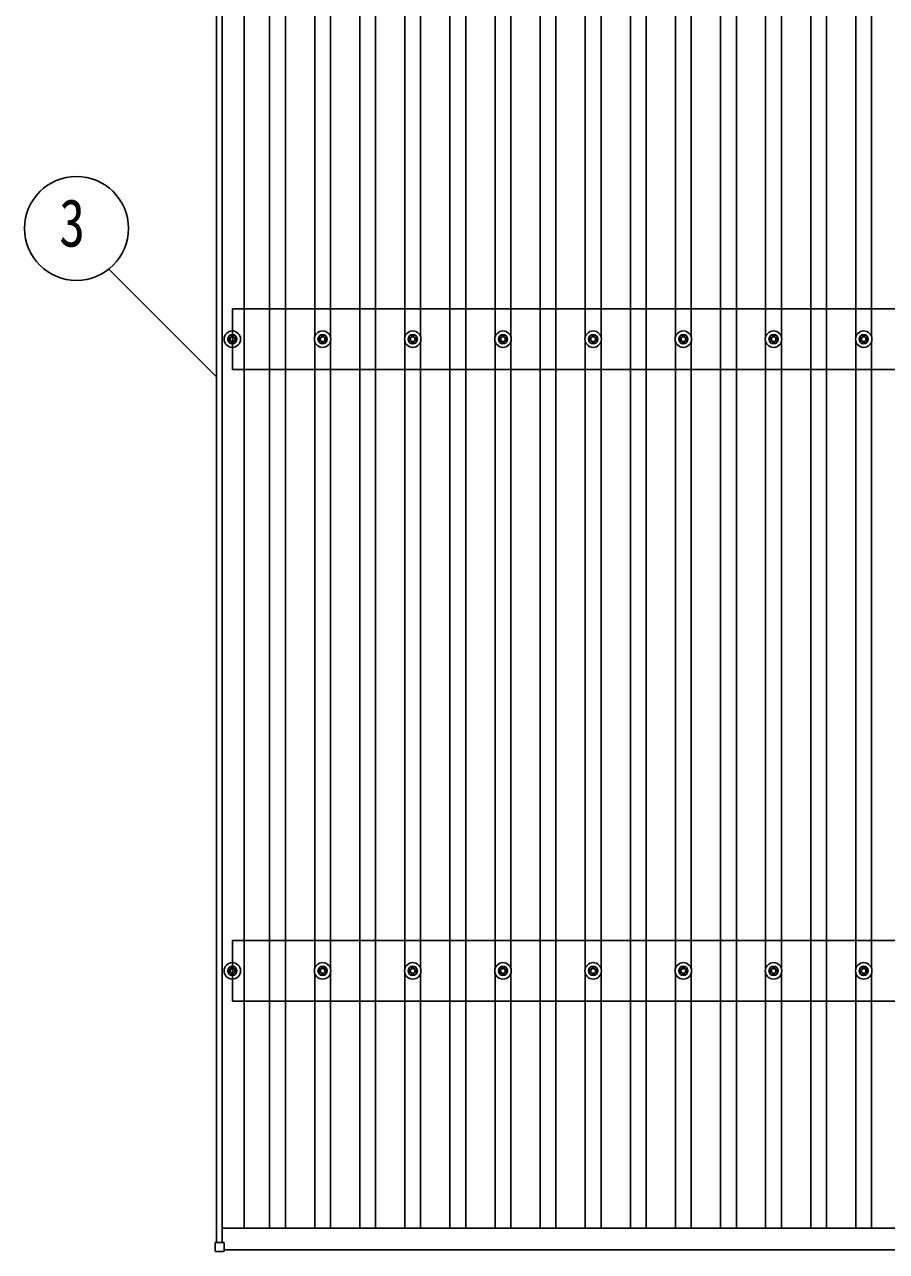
# Model space of a CAD drawing. Units: millimetres, scale not verified. Extents: x -16820 to 16820, y -11880 to 11880.
# Drawn here: x -13414 to -11502, y -3637 to -918 of the extents above; entities that cross this region are included whole.
import ezdxf
from ezdxf.enums import TextEntityAlignment as Align

# ---------------------------------------------------------------- set-up
doc = ezdxf.new("R2010")
doc.units = ezdxf.units.MM
doc.header["$LTSCALE"] = 50
for name, color, linetype in [('0-4_YKK_13', 4, 'Continuous'), ('0-5_YKK_A1', 4, 'Continuous'), ('0-6_YKK_D', 6, 'Continuous')]:
    doc.layers.add(name, color=color, linetype=linetype)
doc.styles.add('ＭＳ ゴシック', font='')
doc.styles.get('ＭＳ ゴシック').set_extended_font_data('MS Gothic')

msp = doc.modelspace()

# ---------------------------------------------------------------- linework, layer by layer
at = {"layer": '0-4_YKK_13'}
for p, q in [((-12962.73, -1613.43), (-12958.31, -1613.43)), ((-12962.73, -1616.93), (-12958.31, -1616.93)), ((-12954.48, -1605.18), (-12954.48, -1609.6)), ((-12954.48, -1620.76), (-12954.48, -1625.18)), ((-12950.98, -1605.18), (-12950.98, -1609.6)), ((-12950.98, -1620.76), (-12950.98, -1625.18)), ((-12947.15, -1613.43), (-12942.73, -1613.43)), ((-12947.15, -1616.93), (-12942.73, -1616.93)), ((-12762.73, -1613.43), (-12758.32, -1613.43)), ((-12762.73, -1616.93), (-12758.32, -1616.93)), ((-12754.48, -1605.18), (-12754.48, -1609.6)), ((-12754.48, -1620.76), (-12754.48, -1625.18)), ((-12750.98, -1605.18), (-12750.98, -1609.6)), ((-12750.98, -1620.76), (-12750.98, -1625.18)), ((-12747.15, -1613.43), (-12742.74, -1613.43)), ((-12747.15, -1616.93), (-12742.74, -1616.93)), ((-12562.73, -1613.43), (-12558.32, -1613.43)), ((-12562.73, -1616.93), (-12558.32, -1616.93)), ((-12554.48, -1605.18), (-12554.48, -1609.6)), ((-12554.48, -1620.76), (-12554.48, -1625.18)), ((-12550.98, -1605.18), (-12550.98, -1609.6)), ((-12550.98, -1620.76), (-12550.98, -1625.18)), ((-12547.15, -1613.43), (-12542.74, -1613.43)), ((-12547.15, -1616.93), (-12542.74, -1616.93)), ((-12362.73, -1613.43), (-12358.32, -1613.43)), ((-12362.73, -1616.93), (-12358.32, -1616.93)), ((-12354.48, -1605.18), (-12354.48, -1609.6)), ((-12354.48, -1620.76), (-12354.48, -1625.18)), ((-12350.98, -1605.18), (-12350.98, -1609.6)), ((-12350.98, -1620.76), (-12350.98, -1625.18)), ((-12347.15, -1613.43), (-12342.74, -1613.43)), ((-12347.15, -1616.93), (-12342.74, -1616.93)), ((-12162.73, -1613.43), (-12158.32, -1613.43)), ((-12162.73, -1616.93), (-12158.32, -1616.93)), ((-12154.48, -1605.18), (-12154.48, -1609.6)), ((-12154.48, -1620.76), (-12154.48, -1625.18)), ((-12150.98, -1605.18), (-12150.98, -1609.6)), ((-12150.98, -1620.76), (-12150.98, -1625.18)), ((-12147.15, -1613.43), (-12142.74, -1613.43)), ((-12147.15, -1616.93), (-12142.74, -1616.93)), ((-11962.73, -1613.43), (-11958.32, -1613.43)), ((-11962.73, -1616.93), (-11958.32, -1616.93)), ((-11954.48, -1605.18), (-11954.48, -1609.6)), ((-11954.48, -1620.76), (-11954.48, -1625.18)), ((-11950.98, -1605.18), (-11950.98, -1609.6)), ((-11950.98, -1620.76), (-11950.98, -1625.18)), ((-11947.15, -1613.43), (-11942.74, -1613.43)), ((-11947.15, -1616.93), (-11942.74, -1616.93)), ((-11762.73, -1613.43), (-11758.32, -1613.43)), ((-11762.73, -1616.93), (-11758.32, -1616.93)), ((-11754.48, -1605.18), (-11754.48, -1609.6)), ((-11754.48, -1620.76), (-11754.48, -1625.18)), ((-11750.98, -1605.18), (-11750.98, -1609.6)), ((-11750.98, -1620.76), (-11750.98, -1625.18)), ((-11747.15, -1613.43), (-11742.74, -1613.43)), ((-11747.15, -1616.93), (-11742.74, -1616.93)), ((-11562.73, -1613.43), (-11558.32, -1613.43)), ((-11562.73, -1616.93), (-11558.32, -1616.93)), ((-11554.48, -1605.18), (-11554.48, -1609.6)), ((-11554.48, -1620.76), (-11554.48, -1625.18)), ((-11550.98, -1605.18), (-11550.98, -1609.6)), ((-11550.98, -1620.76), (-11550.98, -1625.18)), ((-11547.15, -1613.43), (-11542.74, -1613.43)), ((-11547.15, -1616.93), (-11542.74, -1616.93)), ((-12962.73, -3013.43), (-12958.31, -3013.43)), ((-12962.73, -3016.93), (-12958.31, -3016.93)), ((-12954.48, -3005.18), (-12954.48, -3009.6)), ((-12950.98, -3005.18), (-12950.98, -3009.6)), ((-12947.15, -3013.43), (-12942.73, -3013.43)), ((-12947.15, -3016.93), (-12942.73, -3016.93)), ((-12762.73, -3013.43), (-12758.32, -3013.43)), ((-12762.73, -3016.93), (-12758.32, -3016.93)), ((-12754.48, -3005.18), (-12754.48, -3009.6)), ((-12750.98, -3005.18), (-12750.98, -3009.6)), ((-12747.15, -3013.43), (-12742.74, -3013.43)), ((-12747.15, -3016.93), (-12742.74, -3016.93)), ((-12562.73, -3013.43), (-12558.32, -3013.43)), ((-12562.73, -3016.93), (-12558.32, -3016.93)), ((-12554.48, -3005.18), (-12554.48, -3009.6)), ((-12550.98, -3005.18), (-12550.98, -3009.6)), ((-12547.15, -3013.43), (-12542.74, -3013.43)), ((-12547.15, -3016.93), (-12542.74, -3016.93)), ((-12362.73, -3013.43), (-12358.32, -3013.43)), ((-12362.73, -3016.93), (-12358.32, -3016.93)), ((-12354.48, -3005.18), (-12354.48, -3009.6)), ((-12350.98, -3005.18), (-12350.98, -3009.6)), ((-12347.15, -3013.43), (-12342.74, -3013.43)), ((-12347.15, -3016.93), (-12342.74, -3016.93)), ((-12162.73, -3013.43), (-12158.32, -3013.43)), ((-12162.73, -3016.93), (-12158.32, -3016.93)), ((-12154.48, -3005.18), (-12154.48, -3009.6)), ((-12150.98, -3005.18), (-12150.98, -3009.6)), ((-12147.15, -3013.43), (-12142.74, -3013.43)), ((-12147.15, -3016.93), (-12142.74, -3016.93)), ((-11962.73, -3013.43), (-11958.32, -3013.43)), ((-11962.73, -3016.93), (-11958.32, -3016.93)), ((-11954.48, -3005.18), (-11954.48, -3009.6)), ((-11950.98, -3005.18), (-11950.98, -3009.6)), ((-11947.15, -3013.43), (-11942.74, -3013.43)), ((-11947.15, -3016.93), (-11942.74, -3016.93)), ((-11762.73, -3013.43), (-11758.32, -3013.43)), ((-11762.73, -3016.93), (-11758.32, -3016.93)), ((-11754.48, -3005.18), (-11754.48, -3009.6)), ((-11750.98, -3005.18), (-11750.98, -3009.6)), ((-11747.15, -3013.43), (-11742.74, -3013.43)), ((-11747.15, -3016.93), (-11742.74, -3016.93)), ((-11562.73, -3013.43), (-11558.32, -3013.43)), ((-11562.73, -3016.93), (-11558.32, -3016.93)), ((-11554.48, -3005.18), (-11554.48, -3009.6)), ((-11550.98, -3005.18), (-11550.98, -3009.6)), ((-11547.15, -3013.43), (-11542.74, -3013.43)), ((-11547.15, -3016.93), (-11542.74, -3016.93)), ((-12954.48, -3020.76), (-12954.48, -3025.18)), ((-12950.98, -3020.76), (-12950.98, -3025.18)), ((-12754.48, -3020.76), (-12754.48, -3025.18)), ((-12750.98, -3020.76), (-12750.98, -3025.18)), ((-12554.48, -3020.76), (-12554.48, -3025.18)), ((-12550.98, -3020.76), (-12550.98, -3025.18)), ((-12354.48, -3020.76), (-12354.48, -3025.18)), ((-12350.98, -3020.76), (-12350.98, -3025.18)), ((-12154.48, -3020.76), (-12154.48, -3025.18)), ((-12150.98, -3020.76), (-12150.98, -3025.18)), ((-11954.48, -3020.76), (-11954.48, -3025.18)), ((-11950.98, -3020.76), (-11950.98, -3025.18)), ((-11754.48, -3020.76), (-11754.48, -3025.18)), ((-11750.98, -3020.76), (-11750.98, -3025.18)), ((-11554.48, -3020.76), (-11554.48, -3025.18)), ((-11550.98, -3020.76), (-11550.98, -3025.18)), ((-12991.03, -3618.08), (-12991.03, -3636.08)), ((-12972.03, -3617.08), (-12990.03, -3617.08)), ((-12990.03, -3637.08), (-12972.03, -3637.08)), ((-12971.03, -3636.08), (-12971.03, -3618.08))]:
    msp.add_line(p, q, dxfattribs=at)
for centre, radius in [((-12952.73, -1615.18), 18.25), ((-12752.73, -1615.18), 18.25), ((-12552.73, -1615.18), 18.25), ((-12352.73, -1615.18), 18.25), ((-12152.73, -1615.18), 18.25), ((-11952.73, -1615.18), 18.25), ((-11752.73, -1615.18), 18.25), ((-11552.73, -1615.18), 18.25), ((-12952.73, -1615.18), 10.15), ((-12952.73, -1615.18), 5.85), ((-12952.73, -1615.18), 5.25), ((-12752.73, -1615.18), 10.15), ((-12752.73, -1615.18), 5.85), ((-12752.73, -1615.18), 5.25), ((-12552.73, -1615.18), 10.15), ((-12552.73, -1615.18), 5.85), ((-12552.73, -1615.18), 5.25), ((-12352.73, -1615.18), 10.15), ((-12352.73, -1615.18), 5.85), ((-12352.73, -1615.18), 5.25), ((-12152.73, -1615.18), 10.15), ((-12152.73, -1615.18), 5.85), ((-12152.73, -1615.18), 5.25), ((-11952.73, -1615.18), 10.15), ((-11952.73, -1615.18), 5.85), ((-11952.73, -1615.18), 5.25), ((-11752.73, -1615.18), 10.15), ((-11752.73, -1615.18), 5.85), ((-11752.73, -1615.18), 5.25), ((-11552.73, -1615.18), 10.15), ((-11552.73, -1615.18), 5.85), ((-11552.73, -1615.18), 5.25), ((-12952.73, -3015.18), 18.25), ((-12952.73, -3015.18), 10.15), ((-12952.73, -3015.18), 5.85), ((-12952.73, -3015.18), 5.25), ((-12752.73, -3015.18), 18.25), ((-12752.73, -3015.18), 10.15), ((-12752.73, -3015.18), 5.85), ((-12752.73, -3015.18), 5.25), ((-12552.73, -3015.18), 18.25), ((-12552.73, -3015.18), 10.15), ((-12552.73, -3015.18), 5.85), ((-12552.73, -3015.18), 5.25), ((-12352.73, -3015.18), 18.25), ((-12352.73, -3015.18), 10.15), ((-12352.73, -3015.18), 5.85), ((-12352.73, -3015.18), 5.25), ((-12152.73, -3015.18), 18.25), ((-12152.73, -3015.18), 10.15), ((-12152.73, -3015.18), 5.85), ((-12152.73, -3015.18), 5.25), ((-11952.73, -3015.18), 18.25), ((-11952.73, -3015.18), 10.15), ((-11952.73, -3015.18), 5.85), ((-11952.73, -3015.18), 5.25), ((-11752.73, -3015.18), 18.25), ((-11752.73, -3015.18), 10.15), ((-11752.73, -3015.18), 5.85), ((-11752.73, -3015.18), 5.25), ((-11552.73, -3015.18), 18.25), ((-11552.73, -3015.18), 10.15), ((-11552.73, -3015.18), 5.85), ((-11552.73, -3015.18), 5.25)]:
    msp.add_circle(centre, radius, dxfattribs=at)
for centre, start, end in [((-12990.03, -3618.08), 90, 180), ((-12990.03, -3636.08), 180, 270), ((-12972.03, -3618.08), 0, 90), ((-12972.03, -3636.08), 270, 0)]:
    msp.add_arc(centre, 1, start, end, dxfattribs=at)
at = {"layer": '0-5_YKK_A1'}
for p, q in [((-12987.73, -3617.08), (-12987.73, 1781.34)), ((-12975.73, -3617.08), (-12975.73, 1781.34)), ((-12926.23, 1755.21), (-12926.23, -3585.8)), ((-12870.23, -3585.8), (-12870.23, 1755.21)), ((-12835.23, -3585.8), (-12835.23, 1755.21)), ((-12670.23, -3585.8), (-12670.23, 1755.21)), ((-12635.23, -3585.8), (-12635.23, 1755.21)), ((-12470.23, -3585.8), (-12470.23, 1755.21)), ((-12435.23, -3585.8), (-12435.23, 1755.21)), ((-12270.23, -3585.8), (-12270.23, 1755.21)), ((-12235.23, -3585.8), (-12235.23, 1755.21)), ((-12070.23, -3585.8), (-12070.23, 1755.21)), ((-12035.23, -3585.8), (-12035.23, 1755.21)), ((-11870.23, -3585.8), (-11870.23, 1755.21)), ((-11835.23, -3585.8), (-11835.23, 1755.21)), ((-11670.23, -3585.8), (-11670.23, 1755.21)), ((-11635.23, -3585.8), (-11635.23, 1755.21)), ((-12770.23, -1609.99), (-12770.23, -220.37)), ((-12735.23, -1610.01), (-12735.23, -220.35)), ((-12570.23, -1609.99), (-12570.23, -220.37)), ((-12535.23, -1610.01), (-12535.23, -220.35)), ((-12370.23, -1609.99), (-12370.23, -220.37)), ((-12335.23, -1610.01), (-12335.23, -220.35)), ((-12170.23, -1609.99), (-12170.23, -220.37)), ((-12135.23, -1610.01), (-12135.23, -220.35)), ((-11970.23, -1609.99), (-11970.23, -220.37)), ((-11935.23, -1610.01), (-11935.23, -220.35)), ((-11770.23, -1609.99), (-11770.23, -220.37)), ((-11735.23, -1610.01), (-11735.23, -220.35)), ((-11570.23, -1609.99), (-11570.23, -220.37)), ((-11535.23, -1610.01), (-11535.23, -220.35)), ((-4549.98, -1548.18), (-12952.73, -1548.18)), ((-12952.73, -1682.18), (-12952.73, -1548.18)), ((-12770.23, -3010), (-12770.23, -1620.37)), ((-12735.23, -3010), (-12735.23, -1620.35)), ((-12570.23, -3010), (-12570.23, -1620.37)), ((-12535.23, -3010), (-12535.23, -1620.35)), ((-12370.23, -3010), (-12370.23, -1620.37)), ((-12335.23, -3010), (-12335.23, -1620.35)), ((-12170.23, -3010), (-12170.23, -1620.37)), ((-12135.23, -3010), (-12135.23, -1620.35)), ((-11970.23, -3010), (-11970.23, -1620.37)), ((-11935.23, -3010), (-11935.23, -1620.35)), ((-11770.23, -3010), (-11770.23, -1620.37)), ((-11735.23, -3010), (-11735.23, -1620.35)), ((-11570.23, -3010), (-11570.23, -1620.37)), ((-11535.23, -3010), (-11535.23, -1620.35)), ((-4549.98, -1682.18), (-12952.73, -1682.18)), ((-4549.98, -2948.18), (-12952.73, -2948.18)), ((-12952.73, -3082.18), (-12952.73, -2948.18)), ((-12770.23, -3585.8), (-12770.23, -3020.36)), ((-12735.23, -3585.8), (-12735.23, -3020.36)), ((-12570.23, -3585.8), (-12570.23, -3020.36)), ((-12535.23, -3585.8), (-12535.23, -3020.36)), ((-12370.23, -3585.8), (-12370.23, -3020.36)), ((-12335.23, -3585.8), (-12335.23, -3020.36)), ((-12170.23, -3585.8), (-12170.23, -3020.36)), ((-12135.23, -3585.8), (-12135.23, -3020.36)), ((-11970.23, -3585.8), (-11970.23, -3020.36)), ((-11935.23, -3585.8), (-11935.23, -3020.36)), ((-11770.23, -3585.8), (-11770.23, -3020.36)), ((-11735.23, -3585.8), (-11735.23, -3020.36)), ((-11570.23, -3585.8), (-11570.23, -3020.36)), ((-11535.23, -3585.8), (-11535.23, -3020.36)), ((-4549.98, -3082.18), (-12952.73, -3082.18)), ((-12975.73, -3585.8), (-7576.91, -3585.8)), ((-12971.03, -3633.78), (-7562.73, -3633.78))]:
    msp.add_line(p, q, dxfattribs=at)
at = {"layer": '0-6_YKK_D'}
msp.add_line((-13226.44, -1459.69), (-12988.38, -1697.75), dxfattribs=at)
msp.add_circle((-13298.4, -1369.73), 115.2, dxfattribs=at)

# ---------------------------------------------------------------- texts
at = {"layer": '0-6_YKK_D', "style": 'ＭＳ ゴシック', "width": 0.8}
msp.add_text('3', height=105.6, dxfattribs=at).set_placement((-13336.8, -1441.73), align=Align.BOTTOM_LEFT)

doc.saveas('drawing.dxf')
